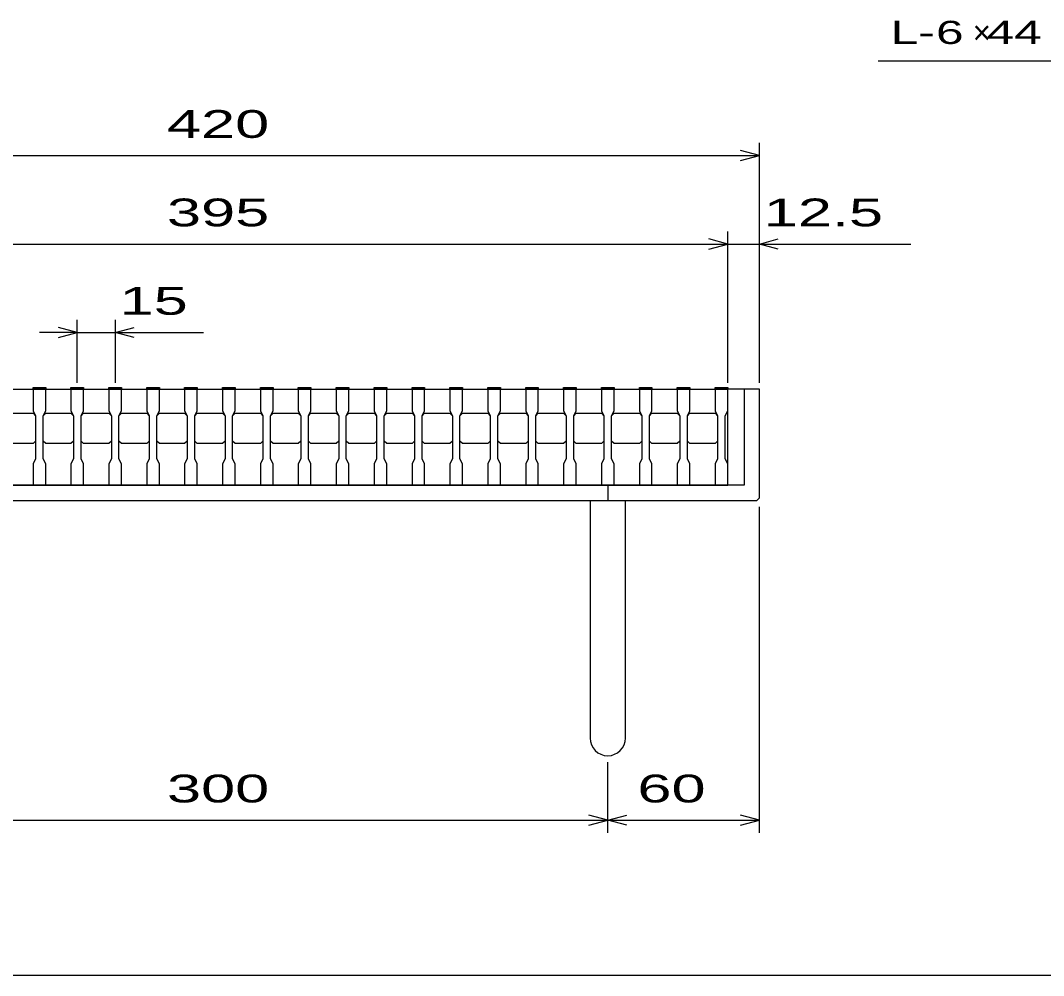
# Model space of a CAD drawing. Units: millimetres, scale not verified. Extents: x -910 to 866, y -641 to 527.
# Drawn here: x -543 to -138, y -573.2 to -195.3 of the extents above; entities that cross this region are included whole.
import ezdxf
from ezdxf.enums import TextEntityAlignment as Align

# ---------------------------------------------------------------- set-up
doc = ezdxf.new("R2010")
doc.units = ezdxf.units.MM
doc.header["$LTSCALE"] = 5
for name, color, linetype, lineweight in [('0_2', 150, 'Continuous', 25), ('16', 3, 'Continuous', 25), ('19', 6, 'Continuous', 25), ('22', 4, 'Continuous', 25)]:
    doc.layers.add(name, color=color, linetype=linetype, lineweight=lineweight)
doc.styles.add('ベクトル', font='')
doc.styles.get('ベクトル').set_extended_font_data('ベクトル')

msp = doc.modelspace()

# ---------------------------------------------------------------- linework, layer by layer
at = {"layer": '0_2'}
msp.add_line((865.5, -573.25), (-864.5, -573.25), dxfattribs=at)
at = {"layer": '16'}
for p, q in [((-658, -341.25), (-263, -341.25)), ((-538, -341.25), (-538, -340.55)), ((-538, -340.55), (-533, -340.55)), ((-538, -341.25), (-538, -349.75)), ((-533, -341.25), (-538, -341.25)), ((-533, -340.55), (-533, -341.25)), ((-533, -349.75), (-533, -341.25)), ((-523, -341.25), (-523, -340.55)), ((-523, -340.55), (-518, -340.55)), ((-523, -341.25), (-523, -349.75)), ((-518, -341.25), (-523, -341.25)), ((-518, -340.55), (-518, -341.25)), ((-518, -349.75), (-518, -341.25)), ((-508, -341.25), (-508, -340.55)), ((-508, -340.55), (-503, -340.55)), ((-508, -341.25), (-508, -349.75)), ((-503, -341.25), (-508, -341.25)), ((-503, -340.55), (-503, -341.25)), ((-503, -349.75), (-503, -341.25)), ((-493, -341.25), (-493, -340.55)), ((-493, -340.55), (-488, -340.55)), ((-493, -341.25), (-493, -349.75)), ((-488, -341.25), (-493, -341.25)), ((-488, -340.55), (-488, -341.25)), ((-488, -349.75), (-488, -341.25)), ((-478, -341.25), (-478, -340.55)), ((-478, -340.55), (-473, -340.55)), ((-478, -341.25), (-478, -349.75)), ((-473, -341.25), (-478, -341.25)), ((-473, -340.55), (-473, -341.25)), ((-473, -349.75), (-473, -341.25)), ((-463, -341.25), (-463, -340.55)), ((-463, -340.55), (-458, -340.55)), ((-463, -341.25), (-463, -349.75)), ((-458, -341.25), (-463, -341.25)), ((-458, -340.55), (-458, -341.25)), ((-458, -349.75), (-458, -341.25)), ((-448, -341.25), (-448, -340.55)), ((-448, -340.55), (-443, -340.55)), ((-448, -341.25), (-448, -349.75)), ((-443, -341.25), (-448, -341.25)), ((-443, -340.55), (-443, -341.25)), ((-443, -349.75), (-443, -341.25)), ((-433, -341.25), (-433, -340.55)), ((-433, -340.55), (-428, -340.55)), ((-433, -341.25), (-433, -349.75)), ((-428, -341.25), (-433, -341.25)), ((-428, -340.55), (-428, -341.25)), ((-428, -349.75), (-428, -341.25)), ((-418, -341.25), (-418, -340.55)), ((-418, -340.55), (-413, -340.55)), ((-418, -341.25), (-418, -349.75)), ((-413, -341.25), (-418, -341.25)), ((-413, -340.55), (-413, -341.25)), ((-413, -349.75), (-413, -341.25)), ((-403, -341.25), (-403, -340.55)), ((-403, -340.55), (-398, -340.55)), ((-403, -341.25), (-403, -349.75)), ((-398, -341.25), (-403, -341.25)), ((-398, -340.55), (-398, -341.25)), ((-398, -349.75), (-398, -341.25)), ((-388, -341.25), (-388, -340.55)), ((-388, -340.55), (-383, -340.55)), ((-388, -341.25), (-388, -349.75)), ((-383, -341.25), (-388, -341.25)), ((-383, -340.55), (-383, -341.25)), ((-383, -349.75), (-383, -341.25)), ((-373, -341.25), (-373, -340.55)), ((-373, -340.55), (-368, -340.55)), ((-373, -341.25), (-373, -349.75)), ((-368, -341.25), (-373, -341.25)), ((-368, -340.55), (-368, -341.25)), ((-368, -349.75), (-368, -341.25)), ((-358, -341.25), (-358, -340.55)), ((-358, -340.55), (-353, -340.55)), ((-358, -341.25), (-358, -349.75)), ((-353, -341.25), (-358, -341.25)), ((-353, -340.55), (-353, -341.25)), ((-353, -349.75), (-353, -341.25)), ((-343, -341.25), (-343, -340.55)), ((-343, -340.55), (-338, -340.55)), ((-343, -341.25), (-343, -349.75)), ((-338, -341.25), (-343, -341.25)), ((-338, -340.55), (-338, -341.25)), ((-338, -349.75), (-338, -341.25)), ((-328, -341.25), (-328, -340.55)), ((-328, -340.55), (-323, -340.55)), ((-328, -341.25), (-328, -349.75)), ((-323, -341.25), (-328, -341.25)), ((-323, -340.55), (-323, -341.25)), ((-323, -349.75), (-323, -341.25)), ((-313, -341.25), (-313, -340.55)), ((-313, -340.55), (-308, -340.55)), ((-313, -341.25), (-313, -349.75)), ((-308, -341.25), (-313, -341.25)), ((-308, -340.55), (-308, -341.25)), ((-308, -349.75), (-308, -341.25)), ((-298, -341.25), (-298, -340.55)), ((-298, -340.55), (-293, -340.55)), ((-298, -341.25), (-298, -349.75)), ((-293, -341.25), (-298, -341.25)), ((-293, -340.55), (-293, -341.25)), ((-293, -349.75), (-293, -341.25)), ((-283, -341.25), (-283, -340.55)), ((-283, -340.55), (-278, -340.55)), ((-283, -341.25), (-283, -349.75)), ((-278, -341.25), (-283, -341.25)), ((-278, -340.55), (-278, -341.25)), ((-278, -349.75), (-278, -341.25)), ((-268, -341.25), (-268, -340.55)), ((-268, -340.55), (-263, -340.55)), ((-268, -341.25), (-268, -349.75)), ((-263, -341.25), (-268, -341.25)), ((-263, -340.55), (-263, -341.25)), ((-263, -349.75), (-263, -341.25)), ((-263, -379.25), (-263, -341.25)), ((-548, -350.75), (-538, -350.75)), ((-538, -349.75), (-537, -351.75)), ((-538, -350.75), (-537, -351.75)), ((-537, -351.75), (-537, -368.75)), ((-534, -351.75), (-533, -349.75)), ((-534, -351.75), (-533, -350.75)), ((-534, -368.75), (-534, -351.75)), ((-533, -350.75), (-523, -350.75)), ((-523, -349.75), (-522, -351.75)), ((-523, -350.75), (-522, -351.75)), ((-522, -351.75), (-522, -368.75)), ((-519, -351.75), (-518, -349.75)), ((-519, -351.75), (-518, -350.75)), ((-519, -368.75), (-519, -351.75)), ((-518, -350.75), (-508, -350.75)), ((-508, -349.75), (-507, -351.75)), ((-508, -350.75), (-507, -351.75)), ((-507, -351.75), (-507, -368.75)), ((-504, -351.75), (-503, -349.75)), ((-504, -351.75), (-503, -350.75)), ((-504, -368.75), (-504, -351.75)), ((-503, -350.75), (-493, -350.75)), ((-493, -349.75), (-492, -351.75)), ((-493, -350.75), (-492, -351.75)), ((-492, -351.75), (-492, -368.75)), ((-489, -351.75), (-488, -349.75)), ((-489, -351.75), (-488, -350.75)), ((-489, -368.75), (-489, -351.75)), ((-488, -350.75), (-478, -350.75)), ((-478, -349.75), (-477, -351.75)), ((-478, -350.75), (-477, -351.75)), ((-477, -351.75), (-477, -368.75)), ((-474, -351.75), (-473, -349.75)), ((-474, -351.75), (-473, -350.75)), ((-474, -368.75), (-474, -351.75)), ((-473, -350.75), (-463, -350.75)), ((-463, -349.75), (-462, -351.75)), ((-463, -350.75), (-462, -351.75)), ((-462, -351.75), (-462, -368.75)), ((-459, -351.75), (-458, -349.75)), ((-459, -351.75), (-458, -350.75)), ((-459, -368.75), (-459, -351.75)), ((-458, -350.75), (-448, -350.75)), ((-448, -349.75), (-447, -351.75)), ((-448, -350.75), (-447, -351.75)), ((-447, -351.75), (-447, -368.75)), ((-444, -351.75), (-443, -349.75)), ((-444, -351.75), (-443, -350.75)), ((-444, -368.75), (-444, -351.75)), ((-443, -350.75), (-433, -350.75)), ((-433, -349.75), (-432, -351.75)), ((-433, -350.75), (-432, -351.75)), ((-432, -351.75), (-432, -368.75)), ((-429, -351.75), (-428, -349.75)), ((-429, -351.75), (-428, -350.75)), ((-429, -368.75), (-429, -351.75)), ((-428, -350.75), (-418, -350.75)), ((-418, -349.75), (-417, -351.75)), ((-418, -350.75), (-417, -351.75)), ((-417, -351.75), (-417, -368.75)), ((-414, -351.75), (-413, -349.75)), ((-414, -351.75), (-413, -350.75)), ((-414, -368.75), (-414, -351.75)), ((-413, -350.75), (-403, -350.75)), ((-403, -349.75), (-402, -351.75)), ((-403, -350.75), (-402, -351.75)), ((-402, -351.75), (-402, -368.75)), ((-399, -351.75), (-398, -349.75)), ((-399, -351.75), (-398, -350.75)), ((-399, -368.75), (-399, -351.75)), ((-398, -350.75), (-388, -350.75)), ((-388, -349.75), (-387, -351.75)), ((-388, -350.75), (-387, -351.75)), ((-387, -351.75), (-387, -368.75)), ((-384, -351.75), (-383, -349.75)), ((-384, -351.75), (-383, -350.75)), ((-384, -368.75), (-384, -351.75)), ((-383, -350.75), (-373, -350.75)), ((-373, -349.75), (-372, -351.75)), ((-373, -350.75), (-372, -351.75)), ((-372, -351.75), (-372, -368.75)), ((-369, -351.75), (-368, -349.75)), ((-369, -351.75), (-368, -350.75)), ((-369, -368.75), (-369, -351.75)), ((-368, -350.75), (-358, -350.75)), ((-358, -349.75), (-357, -351.75)), ((-358, -350.75), (-357, -351.75)), ((-357, -351.75), (-357, -368.75)), ((-354, -351.75), (-353, -349.75)), ((-354, -351.75), (-353, -350.75)), ((-354, -368.75), (-354, -351.75)), ((-353, -350.75), (-343, -350.75)), ((-343, -349.75), (-342, -351.75)), ((-343, -350.75), (-342, -351.75)), ((-342, -351.75), (-342, -368.75)), ((-339, -351.75), (-338, -349.75)), ((-339, -351.75), (-338, -350.75)), ((-339, -368.75), (-339, -351.75)), ((-338, -350.75), (-328, -350.75)), ((-328, -349.75), (-327, -351.75)), ((-328, -350.75), (-327, -351.75)), ((-327, -351.75), (-327, -368.75)), ((-324, -351.75), (-323, -349.75)), ((-324, -351.75), (-323, -350.75)), ((-324, -368.75), (-324, -351.75)), ((-323, -350.75), (-313, -350.75)), ((-313, -349.75), (-312, -351.75)), ((-313, -350.75), (-312, -351.75)), ((-312, -351.75), (-312, -368.75)), ((-309, -351.75), (-308, -349.75)), ((-309, -351.75), (-308, -350.75)), ((-309, -368.75), (-309, -351.75)), ((-308, -350.75), (-298, -350.75)), ((-298, -349.75), (-297, -351.75)), ((-298, -350.75), (-297, -351.75)), ((-297, -351.75), (-297, -368.75)), ((-294, -351.75), (-293, -349.75)), ((-294, -351.75), (-293, -350.75)), ((-294, -368.75), (-294, -351.75)), ((-293, -350.75), (-283, -350.75)), ((-283, -349.75), (-282, -351.75)), ((-283, -350.75), (-282, -351.75)), ((-282, -351.75), (-282, -368.75)), ((-279, -351.75), (-278, -349.75)), ((-279, -351.75), (-278, -350.75)), ((-279, -368.75), (-279, -351.75)), ((-278, -350.75), (-268, -350.75)), ((-268, -349.75), (-267, -351.75)), ((-268, -350.75), (-267, -351.75)), ((-267, -351.75), (-267, -368.75)), ((-264, -351.75), (-263, -349.75)), ((-264, -368.75), (-264, -351.75)), ((-538, -362.75), (-548, -362.75)), ((-537, -361.75), (-538, -362.75)), ((-533, -362.75), (-534, -361.75)), ((-523, -362.75), (-533, -362.75)), ((-522, -361.75), (-523, -362.75)), ((-518, -362.75), (-519, -361.75)), ((-508, -362.75), (-518, -362.75)), ((-507, -361.75), (-508, -362.75)), ((-503, -362.75), (-504, -361.75)), ((-493, -362.75), (-503, -362.75)), ((-492, -361.75), (-493, -362.75)), ((-488, -362.75), (-489, -361.75)), ((-478, -362.75), (-488, -362.75)), ((-477, -361.75), (-478, -362.75)), ((-473, -362.75), (-474, -361.75)), ((-463, -362.75), (-473, -362.75)), ((-462, -361.75), (-463, -362.75)), ((-458, -362.75), (-459, -361.75)), ((-448, -362.75), (-458, -362.75)), ((-447, -361.75), (-448, -362.75)), ((-443, -362.75), (-444, -361.75)), ((-433, -362.75), (-443, -362.75)), ((-432, -361.75), (-433, -362.75)), ((-428, -362.75), (-429, -361.75)), ((-418, -362.75), (-428, -362.75)), ((-417, -361.75), (-418, -362.75)), ((-413, -362.75), (-414, -361.75)), ((-403, -362.75), (-413, -362.75)), ((-402, -361.75), (-403, -362.75)), ((-398, -362.75), (-399, -361.75)), ((-388, -362.75), (-398, -362.75)), ((-387, -361.75), (-388, -362.75)), ((-383, -362.75), (-384, -361.75)), ((-373, -362.75), (-383, -362.75)), ((-372, -361.75), (-373, -362.75)), ((-368, -362.75), (-369, -361.75)), ((-358, -362.75), (-368, -362.75)), ((-357, -361.75), (-358, -362.75)), ((-353, -362.75), (-354, -361.75)), ((-343, -362.75), (-353, -362.75)), ((-342, -361.75), (-343, -362.75)), ((-338, -362.75), (-339, -361.75)), ((-328, -362.75), (-338, -362.75)), ((-327, -361.75), (-328, -362.75)), ((-323, -362.75), (-324, -361.75)), ((-313, -362.75), (-323, -362.75)), ((-312, -361.75), (-313, -362.75)), ((-308, -362.75), (-309, -361.75)), ((-298, -362.75), (-308, -362.75)), ((-297, -361.75), (-298, -362.75)), ((-293, -362.75), (-294, -361.75)), ((-283, -362.75), (-293, -362.75)), ((-282, -361.75), (-283, -362.75)), ((-278, -362.75), (-279, -361.75)), ((-268, -362.75), (-278, -362.75)), ((-267, -361.75), (-268, -362.75)), ((-537, -368.75), (-538, -370.75)), ((-538, -370.75), (-538, -379.25)), ((-533, -370.75), (-534, -368.75)), ((-533, -379.25), (-533, -370.75)), ((-522, -368.75), (-523, -370.75)), ((-523, -370.75), (-523, -379.25)), ((-518, -370.75), (-519, -368.75)), ((-518, -379.25), (-518, -370.75)), ((-507, -368.75), (-508, -370.75)), ((-508, -370.75), (-508, -379.25)), ((-503, -370.75), (-504, -368.75)), ((-503, -379.25), (-503, -370.75)), ((-492, -368.75), (-493, -370.75)), ((-493, -370.75), (-493, -379.25)), ((-488, -370.75), (-489, -368.75)), ((-488, -379.25), (-488, -370.75)), ((-477, -368.75), (-478, -370.75)), ((-478, -370.75), (-478, -379.25)), ((-473, -370.75), (-474, -368.75)), ((-473, -379.25), (-473, -370.75)), ((-462, -368.75), (-463, -370.75)), ((-463, -370.75), (-463, -379.25)), ((-458, -370.75), (-459, -368.75)), ((-458, -379.25), (-458, -370.75)), ((-447, -368.75), (-448, -370.75)), ((-448, -370.75), (-448, -379.25)), ((-443, -370.75), (-444, -368.75)), ((-443, -379.25), (-443, -370.75)), ((-432, -368.75), (-433, -370.75)), ((-433, -370.75), (-433, -379.25)), ((-428, -370.75), (-429, -368.75)), ((-428, -379.25), (-428, -370.75)), ((-417, -368.75), (-418, -370.75)), ((-418, -370.75), (-418, -379.25)), ((-413, -370.75), (-414, -368.75)), ((-413, -379.25), (-413, -370.75)), ((-402, -368.75), (-403, -370.75)), ((-403, -370.75), (-403, -379.25)), ((-398, -370.75), (-399, -368.75)), ((-398, -379.25), (-398, -370.75)), ((-387, -368.75), (-388, -370.75)), ((-388, -370.75), (-388, -379.25)), ((-383, -370.75), (-384, -368.75)), ((-383, -379.25), (-383, -370.75)), ((-372, -368.75), (-373, -370.75)), ((-373, -370.75), (-373, -379.25)), ((-368, -370.75), (-369, -368.75)), ((-368, -379.25), (-368, -370.75)), ((-357, -368.75), (-358, -370.75)), ((-358, -370.75), (-358, -379.25)), ((-353, -370.75), (-354, -368.75)), ((-353, -379.25), (-353, -370.75)), ((-342, -368.75), (-343, -370.75)), ((-343, -370.75), (-343, -379.25)), ((-338, -370.75), (-339, -368.75)), ((-338, -379.25), (-338, -370.75)), ((-327, -368.75), (-328, -370.75)), ((-328, -370.75), (-328, -379.25)), ((-323, -370.75), (-324, -368.75)), ((-323, -379.25), (-323, -370.75)), ((-312, -368.75), (-313, -370.75)), ((-313, -370.75), (-313, -379.25)), ((-308, -370.75), (-309, -368.75)), ((-308, -379.25), (-308, -370.75)), ((-297, -368.75), (-298, -370.75)), ((-298, -370.75), (-298, -379.25)), ((-293, -370.75), (-294, -368.75)), ((-293, -379.25), (-293, -370.75)), ((-282, -368.75), (-283, -370.75)), ((-283, -370.75), (-283, -379.25)), ((-278, -370.75), (-279, -368.75)), ((-278, -379.25), (-278, -370.75)), ((-267, -368.75), (-268, -370.75)), ((-268, -370.75), (-268, -379.25)), ((-263, -370.75), (-264, -368.75)), ((-263, -379.25), (-263, -370.75)), ((-658, -379.25), (-263, -379.25)), ((-538, -379.25), (-533, -379.25)), ((-523, -379.25), (-518, -379.25)), ((-508, -379.25), (-503, -379.25)), ((-493, -379.25), (-488, -379.25)), ((-478, -379.25), (-473, -379.25)), ((-463, -379.25), (-458, -379.25)), ((-448, -379.25), (-443, -379.25)), ((-433, -379.25), (-428, -379.25)), ((-418, -379.25), (-413, -379.25)), ((-403, -379.25), (-398, -379.25)), ((-388, -379.25), (-383, -379.25)), ((-373, -379.25), (-368, -379.25)), ((-358, -379.25), (-353, -379.25)), ((-343, -379.25), (-338, -379.25)), ((-328, -379.25), (-323, -379.25)), ((-313, -379.25), (-308, -379.25)), ((-298, -379.25), (-293, -379.25)), ((-283, -379.25), (-278, -379.25)), ((-268, -379.25), (-263, -379.25))]:
    msp.add_line(p, q, dxfattribs=at)
at = {"layer": '19'}
for p, q in [((-250.5, -341.25), (-263, -341.25)), ((-256.5, -341.25), (-256.5, -379.25)), ((-250.5, -384.25), (-250.5, -341.25)), ((-256.5, -379.25), (-664.5, -379.25)), ((-310.5, -379.25), (-310.5, -385.25)), ((-251.5, -385.25), (-250.5, -384.25)), ((-669.5, -385.25), (-251.5, -385.25)), ((-317.5, -385.25), (-317.5, -479.25)), ((-303.5, -479.25), (-303.5, -385.25))]:
    msp.add_line(p, q, dxfattribs=at)
msp.add_arc((-310.5, -479.25), 7, 180, 0, dxfattribs=at)
at = {"layer": '22'}
for p, q in [((-203.5, -211.25), (-103.5, -211.25)), ((-250.5, -248.75), (-258, -246.75)), ((-250.5, -338.75), (-250.5, -243.75)), ((-670.5, -248.75), (-250.5, -248.75)), ((-258, -250.75), (-250.5, -248.75)), ((-263, -338.75), (-263, -278.75)), ((-250.5, -338.75), (-250.5, -278.75)), ((-263, -283.75), (-270.5, -281.75)), ((-250.5, -283.75), (-243, -281.75)), ((-658, -283.75), (-263, -283.75)), ((-270.5, -285.75), (-263, -283.75)), ((-263, -283.75), (-250.5, -283.75)), ((-243, -285.75), (-250.5, -283.75)), ((-250.5, -283.75), (-190.5, -283.75)), ((-520.5, -338.75), (-520.5, -313.75)), ((-505.5, -313.75), (-505.5, -338.75)), ((-520.5, -318.75), (-535.5, -318.75)), ((-520.5, -318.75), (-528, -316.75)), ((-528, -320.75), (-520.5, -318.75)), ((-520.5, -318.75), (-505.5, -318.75)), ((-505.5, -318.75), (-498, -316.75)), ((-498, -320.75), (-505.5, -318.75)), ((-505.5, -318.75), (-470.5, -318.75)), ((-250.5, -516.75), (-250.5, -387.75)), ((-310.5, -516.75), (-310.5, -488.75)), ((-310.5, -511.75), (-318, -509.75)), ((-310.5, -511.75), (-303, -509.75)), ((-250.5, -511.75), (-258, -509.75)), ((-610.5, -511.75), (-310.5, -511.75)), ((-318, -513.75), (-310.5, -511.75)), ((-303, -513.75), (-310.5, -511.75)), ((-310.5, -511.75), (-250.5, -511.75)), ((-258, -513.75), (-250.5, -511.75))]:
    msp.add_line(p, q, dxfattribs=at)

# ---------------------------------------------------------------- texts
at = {"layer": '22', "color": 2, "style": 'ベクトル'}
for s, height, width, p in [('L-', 9.164, 1.6, (-198.5, -200)), (' 6 ', 9.164, 1.6, (-186, -200)), (' 44 ', 9.164, 1.6, (-166, -200)), (' 420 ', 11, 1.65, (-491.75, -236.25)), (' 395 ', 11, 1.65, (-491.75, -271.25)), (' 12.5 ', 11, 1.65, (-255.5, -271.25)), (' 15 ', 11, 1.65, (-510.5, -306.25)), (' 300 ', 11, 1.65, (-491.75, -499.25)), (' 60 ', 11, 1.65, (-305.5, -499.25))]:
    msp.add_text(s, height=height, dxfattribs=dict(at, width=width)).set_placement(p, align=Align.MIDDLE_LEFT)
msp.add_text('×', height=9.16, dxfattribs=at).set_placement((-166, -200), align=Align.MIDDLE_LEFT)

doc.saveas('drawing.dxf')
